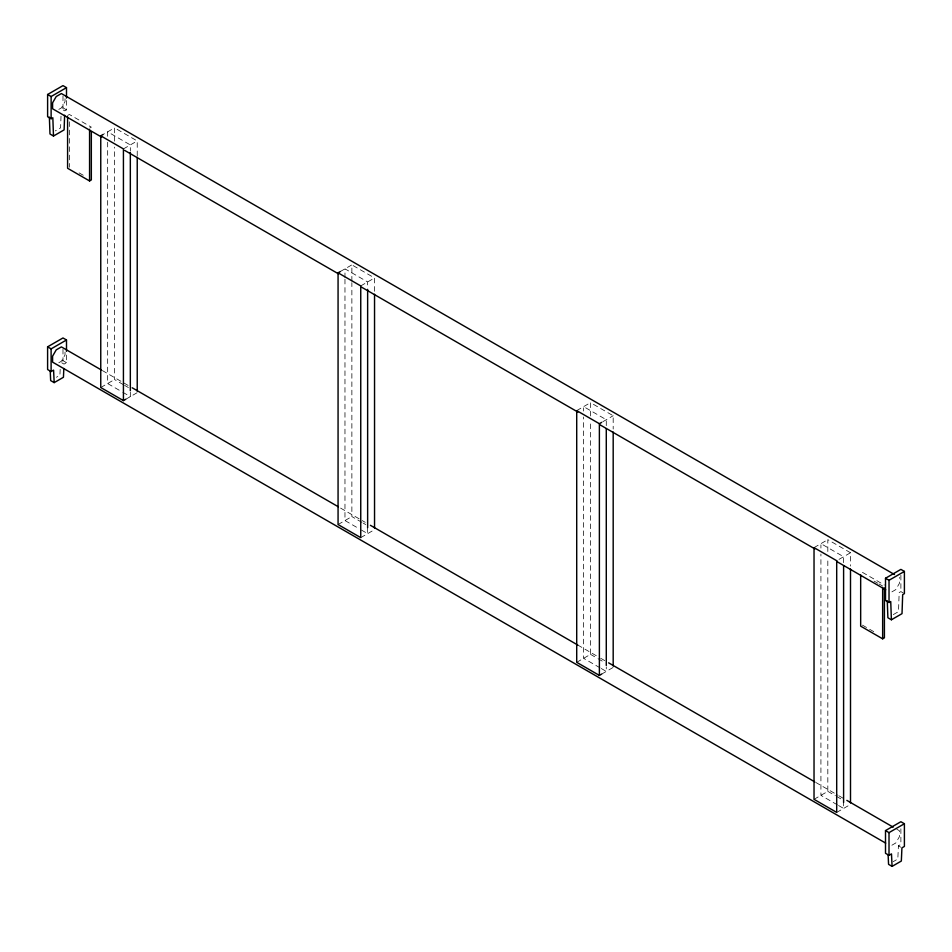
<?xml version="1.0" encoding="UTF-8"?>
<svg xmlns="http://www.w3.org/2000/svg" width="952" height="952" viewBox="0 0 952 952"><rect width="100%" height="100%" fill="white"/><g stroke="black" fill="none" stroke-linecap="round" stroke-linejoin="round"><path stroke-width="0.71" stroke-dasharray="4.76 3.57" d="M107.659 142.205L107.659 383.537L121.511 391.534M107.659 136.279L107.659 131.84L130.329 144.93L130.329 150.844M123.367 384.644L114.549 379.55L114.549 147.096M114.549 141.182L114.549 127.854L103.054 134.494M130.329 392.188L130.329 396.627L122.772 392.272M137.231 155.747L137.231 140.944L114.549 127.854M344.969 279.21L344.969 520.554L358.833 528.55M344.969 277.734L344.969 268.845L367.639 281.947L367.639 287.861M361.95 522.386L351.871 516.567L351.871 282.637M351.871 281.149L351.871 264.87L340.376 271.51M367.639 527.717L367.639 533.644L360.082 529.276M374.541 291.288L374.541 277.96L351.871 264.87M576.71 662.318L590.514 654.345L590.514 421.891M590.514 415.964L590.514 402.648L613.183 415.738L613.183 429.055M814.031 799.323L827.823 791.362L827.823 557.42M827.823 551.505L827.823 539.653L850.505 552.743L850.505 566.071M61.011 116.156L60.607 127.854L55.287 130.912M60.178 369.388L59.916 375.243L56.442 377.254M900.889 828.811L900.889 844.412L898.414 845.828L897.819 859.001L893.19 861.679M58.81 109.397L61.38 107.909L65.022 101.602L65.022 95.652M66.497 109.861L62.987 107.838L61.261 108.837L64.772 110.86L66.497 109.861L66.497 99.496M67.592 115.489L69.353 114.466L91.332 127.151L89.571 128.175M123.427 148.917L137.231 140.944M58.81 362.748L61.38 361.26L65.022 354.953L65.022 349.003M66.497 362.676L62.987 360.653L60.511 362.069L64.022 364.104L66.497 362.676L66.497 352.752M100.757 387.523L114.549 379.55M125.724 399.281L137.231 392.64M360.748 285.921L374.541 277.96M338.067 524.54L351.871 516.567M576.71 410.609L590.514 402.648M360.748 537.63L374.541 529.657M602.83 421.712L613.183 415.738M814.031 547.626L827.823 539.653M601.688 674.076L613.183 667.435M838.998 559.383L850.505 552.743M891.905 591.87L895.772 589.633L899.414 583.326L899.414 577.376M903.234 592.953L900.889 591.597L899.164 592.596L898.509 611.612L893.19 614.671M836.701 812.413L850.505 804.452M891.905 845.221L895.772 842.984L899.414 836.677L899.414 830.727L896.832 829.24M862.429 572.354L884.408 585.04M874.103 581.113L877.768 583.231M878.982 583.933L882.647 586.051M79.123 172.883L85.228 176.406M862.429 625.119L874.638 632.176M102.364 370.554L128.341 385.56M340.578 508.094L365.259 522.339M577.721 645.004L599.617 657.642M600.676 658.26L604.758 660.617M815.721 782.413L837.831 795.17M838.89 795.789L845.554 799.632M124.629 385.37L128.413 387.559M363.212 523.112L365.723 524.564M590.514 654.345L596.809 657.987M598.07 658.713L604.365 662.342M827.823 791.362L835.38 795.717M836.641 796.455L841.687 799.359M599.986 667.78L583.612 658.332L583.612 416.988M601.247 668.506L606.281 671.422L606.281 666.983M837.296 804.797L820.922 795.348L820.922 554.005M838.557 805.523L843.603 808.438L843.603 802.512M898.414 845.828L900.759 847.185M900.889 575.305L900.889 591.597M843.603 562.656L843.603 556.73L820.922 543.64L820.922 548.078M606.281 425.639L606.281 419.713L583.612 406.623L583.612 411.074M69.353 121.796L69.353 167.243M62.987 95.985L62.987 107.838M62.987 349.301L62.987 360.653"/><path stroke-width="1.43" d="M130.329 390.713L130.329 152.332M137.231 391.165L137.231 157.235M367.639 527.717L367.639 289.349M374.541 528.182L374.541 294.239M613.183 665.96L613.183 432.018M850.505 802.964L850.505 569.034M64.617 115.251L64.117 129.888L53.491 136.029L49.98 133.994L49.373 117.132M63.832 368.495L63.439 377.278L54.181 382.621L50.658 380.586L50.206 370.875M891.393 619.788L902.02 613.647L902.674 594.619L904.4 593.62L904.4 571.414L900.889 569.379L885.515 578.257L885.515 600.474L889.025 602.497L890.739 601.509L891.393 619.788L887.883 617.753L887.276 600.89M53.491 136.029L52.836 117.751L51.122 118.738L47.612 116.715L47.612 94.498L62.987 85.62L66.497 87.655L66.497 98.02M47.612 94.498L51.122 96.521L66.497 87.655M125.724 399.281L123.427 400.613L100.757 387.523L100.757 135.827L103.054 134.494M67.592 116.953L67.592 168.266L89.571 180.951L91.332 179.928L91.332 131.554M54.181 382.621L53.586 370.138L51.111 371.554L47.6 369.531L47.6 346.837L62.987 337.96L66.497 339.983L66.497 351.336M47.6 346.837L51.111 348.872L66.497 339.983M338.067 272.831L360.748 285.921L360.748 537.63L338.067 524.54L338.067 272.831L340.376 271.51M601.688 674.076L599.379 675.408L576.71 662.318L576.71 410.609L599.379 423.7L601.688 422.379M885.515 578.257L889.025 580.28L904.4 571.414M860.668 574.829L860.668 626.142L882.647 638.828L884.408 637.816L884.408 587.967M892.083 866.379L891.488 853.896L889.013 855.312L885.503 853.289L885.503 830.596L900.889 821.719L904.4 823.742L904.4 846.435L901.925 847.863L901.342 861.036L892.083 866.379L888.561 864.345L888.109 854.634M885.503 830.596L889.013 832.631L904.4 823.742M894.487 574.532L61.38 93.546L56.227 96.521L52.586 102.828L52.586 108.778L101.519 137.029M100.757 135.827L123.427 148.917L123.427 400.613M124.7 150.416L338.448 273.819M361.617 287.195L577.947 412.085M599.831 424.723L814.864 548.876M836.76 561.513L885.681 589.764M101.305 369.947L61.38 346.897L56.227 349.872L52.586 356.179L52.586 362.129L885.681 843.115M132.197 387.785L338.222 506.726M370.411 525.314L577.721 645.004M608.625 662.842L814.65 781.794M846.84 800.382L893.19 827.145M889.025 580.28L889.025 602.497M889.013 832.631L889.013 855.312M882.647 587.515L882.647 638.828M843.603 565.619L843.603 802.512M606.281 428.602L606.281 665.496M599.379 423.7L599.379 675.408M89.571 129.639L89.571 180.951M51.122 96.521L51.122 118.738M51.111 348.872L51.111 371.554M836.701 560.716L814.031 547.626L814.031 799.323L836.701 812.413L836.701 560.716"/></g></svg>
